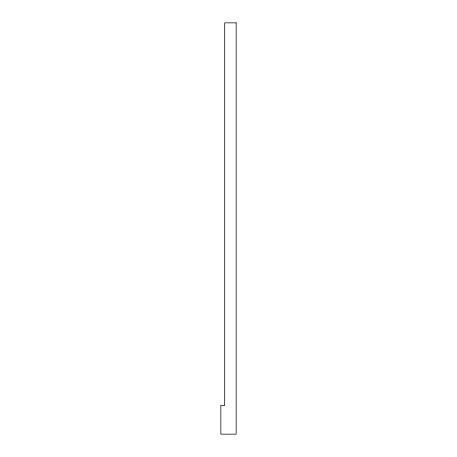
<?xml version="1.0" encoding="UTF-8"?>
<svg xmlns="http://www.w3.org/2000/svg" width="457" height="457" viewBox="0 0 457 457"><rect width="100%" height="100%" fill="white"/><g stroke="black" fill="none" stroke-linecap="round" stroke-linejoin="round"><path stroke-width="0.69" d="M236.155 22.85L224.69 22.85L224.69 405.456L220.845 405.456L220.845 434.15L236.155 434.15L236.155 22.85"/></g></svg>
